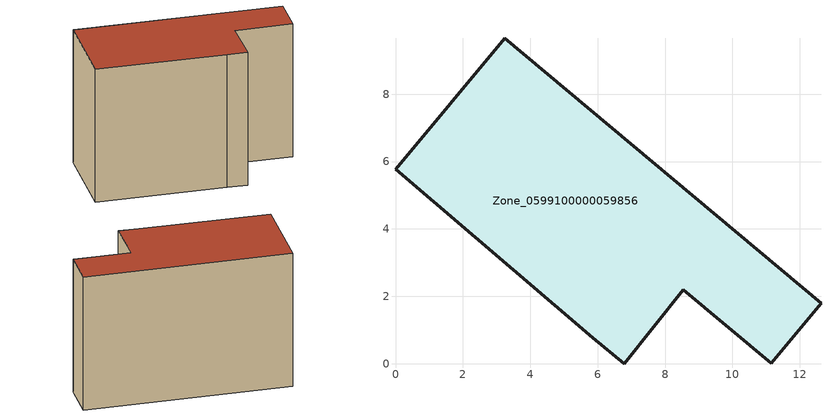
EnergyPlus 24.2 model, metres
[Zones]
Zone_0599100000059856
 floor ground (C_G): 3.24,9.66 12.63,1.79 11.16,0.02 8.55,2.2 6.79,0 5.86,0.78 0,5.78 z0
 wall outside (C_F): 5.86,0.78 6.79,0 8.55,2.2 11.16,0.02 12.63,1.79 3.24,9.66 0,5.78 5.86,0.78 z0:8.45
 roof outside (C_R): 3.24,9.66 0,5.78 5.86,0.78 6.79,0 8.55,2.2 11.16,0.02 12.63,1.79 z8.45
[BUILDING]
Pand.0599100000059856: North Axis=0; Terrain=City; Loads Convergence Tolerance Value=0.04; Temperature Convergence Tolerance Value=0.4; Solar Distribution=FullExterior; Maximum Number of Warmup Days=25; Minimum Number of Warmup Days=1
[Site:Location]
Rotterdam.The.Hague.AP_ZH_NLD Design_Conditions: Latitude=51.96; Longitude=4.45; Time Zone=1; Elevation=-4.5
[SITE:GROUNDTEMPERATURE:BUILDINGSURFACE]
18, 18, 18, 18, 18, 18, 18, 18, 18, 18, 18, 18
[MATERIAL] Thermal Absorptance=0.9; Solar Absorptance=0.7; Visible Absorptance=0.7
Name | Roughness | Thickness | Conductivity | Density | Specific Heat
G.TI.1946 | MediumSmooth | 0.15 | 1 | 540 | 1210
F.TI.1946 | Rough | 0.3 | 0.857143 | 1920 | 840
R.TI.1946 | MediumRough | 0.2 | 0.1 | 1500 | 1000
[CONSTRUCTION]
C_G: G.TI.1946
C_F: F.TI.1946
C_R: R.TI.1946
[ZONE]
Zone_0599100000059856: Type=1; Multiplier=1; Ceiling Height=Autocalculate; Volume=Autocalculate; Floor Area=autocalculate; Part of Total Floor Area=Yes
[ZONEINFILTRATION:DESIGNFLOWRATE]
Infil_Zone_0599100000059856: Zone or ZoneList or Space or SpaceList=Zone_0599100000059856; Schedule=AlwaysOn; Design Flow Rate Calculation Method=Flow/Area; Flow Rate per Floor Area=0.003; Constant Term Coefficient=1; Temperature Term Coefficient=0; Velocity Term Coefficient=0; Velocity Squared Term Coefficient=0
[HVACTEMPLATE:ZONE:IDEALLOADSAIRSYSTEM]
Zone_0599100000059856: Maximum Heating Supply Air Temperature=50; Minimum Cooling Supply Air Temperature=13; Maximum Heating Supply Air Humidity Ratio=0.0156; Minimum Cooling Supply Air Humidity Ratio=0.0077; Heating Limit=NoLimit; Cooling Limit=NoLimit; Dehumidification Control Type=ConstantSensibleHeatRatio; Cooling Sensible Heat Ratio=0.7; Dehumidification Setpoint=60; Humidification Control Type=None; Humidification Setpoint=30; Outdoor Air Method=None; Outdoor Air Flow Rate per Person=0.00944; Outdoor Air Flow Rate per Zone Floor Area=0; Outdoor Air Flow Rate per Zone=0; Demand Controlled Ventilation Type=None; Outdoor Air Economizer Type=NoEconomizer; Heat Recovery Type=None; Sensible Heat Recovery Effectiveness=0.7; Latent Heat Recovery Effectiveness=0.65
[ZONECONTROL:THERMOSTAT]
ThermostatControl_Zone_0599100000059856: Zone or ZoneList=Zone_0599100000059856; Control Type Schedule=DualSetpointControlType; Control 1=Thermostat_Zone_0599100000059856; Temperature Difference Between Cutout And Setpoint=0
[THERMOSTATSETPOINT:DUALSETPOINT]
Thermostat_Zone_0599100000059856: Heating Setpoint Temperature Schedule=HeatingSetpoint_Zone_0599100000059856; Cooling Setpoint Temperature Schedule=CoolingSetpoint_Zone_0599100000059856
[SCHEDULE:COMPACT]
HeatingSetpoint_Zone_0599100000059856: Through: 12/31, For: AllDays, Until: 24:00, 21
CoolingSetpoint_Zone_0599100000059856: Through: 12/31, For: AllDays, Until: 24:00, 24
DualSetpointControlType: Through: 12/31, For: AllDays, Until: 24:00, 4
AlwaysOn: Through: 12/31, For: AllDays, Until: 24:00, 1
